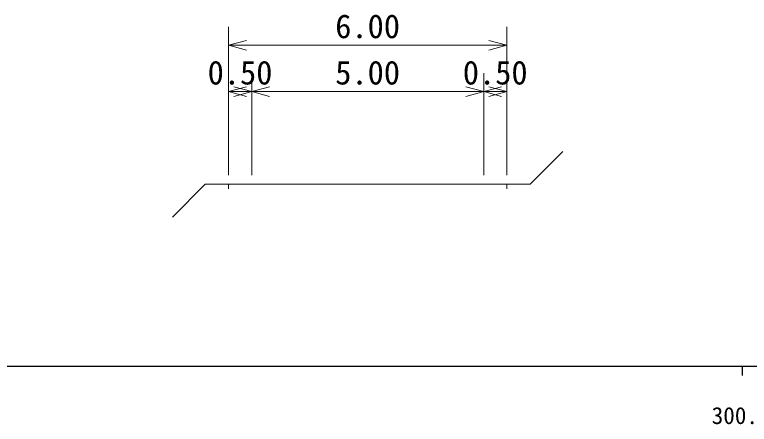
# Model space of a CAD drawing. Units: millimetres on the paper, with parts at other scales. Extents: x 40 to 680, y 20 to 380.
# Drawn here: x 289.6 to 368.8, y 198.7 to 242.9 of the extents above; entities that cross this region are included whole.
import ezdxf
from ezdxf.enums import TextEntityAlignment as Align

# ---------------------------------------------------------------- set-up
doc = ezdxf.new("R2010")
doc.units = ezdxf.units.MM
doc.layers.add('M-STR-HTXT', color=7, linetype='Continuous', lineweight=13)
doc.layers.add('M-TTL-BAND', color=7, linetype='Continuous', lineweight=25)
doc.styles.add('ＭＳ ゴシック', font='')
doc.styles.get('ＭＳ ゴシック').set_extended_font_data('MS Gothic')

msp = doc.modelspace()

# ---------------------------------------------------------------- linework, layer by layer
at = {"layer": 'M-STR-HTXT'}
for p, q in [((312.66, 225.608), (312.66, 241.608)), ((342.66, 225.608), (342.66, 241.608)), ((314.591, 240.125), (312.66, 239.608)), ((342.66, 239.608), (340.728, 240.125)), ((312.66, 239.608), (342.66, 239.608)), ((312.66, 239.608), (314.591, 239.09)), ((340.728, 239.09), (342.66, 239.608)), ((315.16, 225.608), (315.16, 236.608)), ((340.16, 225.608), (340.16, 236.608)), ((314.591, 235.125), (312.66, 234.608)), ((315.16, 234.608), (313.228, 235.125)), ((317.091, 235.125), (315.16, 234.608)), ((340.16, 234.608), (338.228, 235.125)), ((342.091, 235.125), (340.16, 234.608)), ((342.66, 234.608), (340.728, 235.125)), ((312.66, 234.608), (315.16, 234.608)), ((312.66, 234.608), (314.591, 234.09)), ((313.228, 234.09), (315.16, 234.608)), ((315.16, 234.608), (340.16, 234.608)), ((315.16, 234.608), (317.091, 234.09)), ((338.228, 234.09), (340.16, 234.608)), ((340.16, 234.608), (342.66, 234.608)), ((340.16, 234.608), (342.091, 234.09)), ((340.728, 234.09), (342.66, 234.608)), ((345.16, 224.608), (348.695, 228.143)), ((310.16, 224.608), (306.624, 221.072)), ((312.66, 224.608), (310.16, 224.608)), ((312.66, 224.608), (315.16, 224.608)), ((312.66, 224.608), (312.66, 224.108)), ((315.16, 224.608), (340.16, 224.608)), ((340.16, 224.608), (342.66, 224.608)), ((342.66, 224.608), (342.66, 224.108)), ((342.66, 224.608), (345.16, 224.608))]:
    msp.add_line(p, q, dxfattribs=at)
at = {"layer": 'M-TTL-BAND'}
for p, q in [((40, 205), (579, 205)), ((368, 205), (368, 204))]:
    msp.add_line(p, q, dxfattribs=at)

# ---------------------------------------------------------------- texts
at = {"layer": 'M-STR-HTXT', "style": 'ＭＳ ゴシック'}
for s, p in [('6.00', (324.16, 239.608)), ('0.50', (310.41, 234.608)), ('5.00', (324.16, 234.608)), ('0.50', (337.91, 234.608))]:
    msp.add_text(s, height=2.566, dxfattribs=at).set_placement(p, align=Align.BOTTOM_LEFT)
at = {"layer": 'M-TTL-BAND', "style": 'ＭＳ ゴシック'}
msp.add_text('300.0', height=1.833, dxfattribs=at).set_placement((367.844, 198.195), align=Align.BOTTOM_CENTER)

doc.saveas('drawing.dxf')
